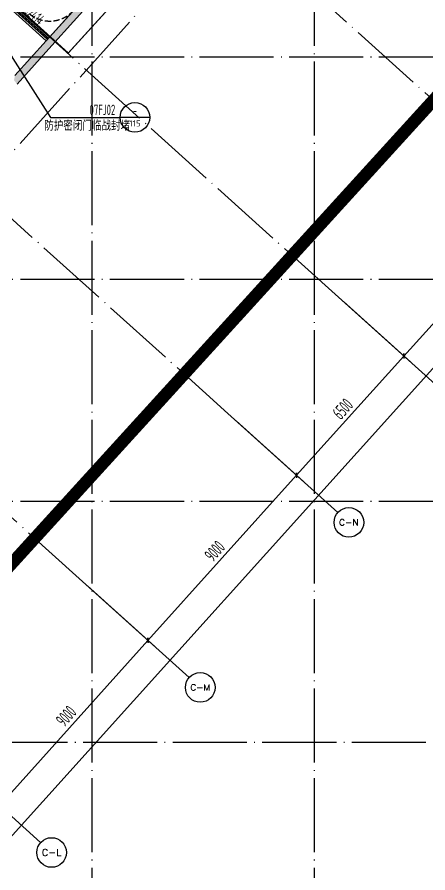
# Model space of a CAD drawing. Extents: x -473190 to 2138458, y -81875 to 2633646.
# Drawn here: x 610653 to 627297, y 11897 to 46572 of the extents above; entities that cross this region are included whole.
import ezdxf
from ezdxf.enums import TextEntityAlignment as Align

# ---------------------------------------------------------------- set-up
doc = ezdxf.new("R2010")
doc.units = 0
doc.header["$LTSCALE"] = 1000
for name, pattern in [('ACAD_ISO05W100', [34, 24, -3, 0.5, -3, 0.5, -3]), ('DASH', [0.35, 0.25, -0.1]), ('DOTE', [2.42, 2, -0.2, 0.02, -0.2])]:
    doc.linetypes.add(name, pattern=pattern)
for name, color, linetype in [('A-REDLINE', 1, 'ACAD_ISO05W100'), ('A-STAIR', 3, 'Continuous'), ('A-WALL', 2, 'Continuous'), ('AXIS', 3, 'Continuous'), ('AXIS_TEXT', 7, 'Continuous'), ('DIM_IDEN', 3, 'Continuous'), ('DOTE', 1, 'DOTE'), ('PUB_HATCH', 8, 'Continuous'), ('PUB_TEXT', 7, 'Continuous'), ('RF-M', 4, 'Continuous'), ('RF-MBH', 11, 'Continuous'), ('RF-QT', 30, 'Continuous'), ('STAIR', 2, 'Continuous'), ('图层1', 7, 'Continuous'), ('索引线', 252, 'Continuous')]:
    doc.layers.add(name, color=color, linetype=linetype)
doc.styles.add('_TCH_AXIS', font='COMPLEX', dxfattribs={"bigfont": 'GBCBIG'})
doc.styles.add('_TCH_DIM_T3', font='tssdeng.shx', dxfattribs={"width": 0.564706, "bigfont": '@@@tssdchn.shx'})
doc.styles.add('_TCH_WINDOW', font='tssdeng.shx', dxfattribs={"width": 0.8, "height": 3.5, "bigfont": 'tssdchn.shx'})
doc.styles.add('COMPLEX', font='COMPLEX.shx', dxfattribs={"width": 0.65})
doc.styles.add('TYDG_02', font='TSSDENG', dxfattribs={"width": 0.8, "bigfont": 'TSSDCHN'})
doc.dimstyles.new('_TCH_ARCH&&150', dxfattribs={"dimtxt": 525, "dimasz": 150, "dimexe": 375, "dimexo": 450, "dimgap": 150, "dimtad": 1, "dimdec": 0, "dimzin": 0, "dimdsep": 46, "dimtxsty": '_TCH_DIM_T3', "dimblk": 'ARCHTICK', "dimcen": 0.09, "dimclrt": 7, "dimazin": 2, "dimtfac": 1, "dimtdec": 0, "dimtix": 1, "dimtmove": 2, "dimatfit": 3, "dimfxl": 0, "dimtolj": 1, "dimtzin": 0, "dimarcsym": 0})

# ---------------------------------------------------------------- blocks, each defined once
blk = doc.blocks.new('_AXISO')
blk.add_circle((0, 0), 0.5)
at = {"layer": 'AXIS_TEXT', "style": 'COMPLEX', "width": 1.041667}
blk.add_attdef('A', text='', height=0.56, dxfattribs=at).set_placement((-0.25, -0.28), (0.25, -0.28), align=Align.FIT)
blk = doc.blocks.new('_ArchTick')
at = {"color": 0, "linetype": 'ByBlock', "const_width": 0.4}
blk.add_lwpolyline([(-0.5, -0.5), (0.5, 0.5)], dxfattribs=at)
blk = doc.blocks.new('*D5435')
at = {"layer": 'AXIS', "color": 0, "lineweight": -2, "transparency": 16777216}
for p, q in [((-92922, -106099), (-89299, -109361)), ((-179074, -208505), (-89577, -109110)), ((-182418, -205494), (-178795, -208756))]:
    blk.add_line(p, q, dxfattribs=at)
at = {"layer": 'Defpoints', "color": 0, "transparency": 16777216}
for p in [(-93256, -105798), (-89577, -109110), (-182752, -205193)]:
    blk.add_point(p, dxfattribs=at)
at = {"layer": 'AXIS', "color": 0, "lineweight": -2, "transparency": 16777216, "xscale": 150, "yscale": 150, "zscale": 150}
for p, rotation in [((-89577, -109110), 47.99999999999579), ((-179074, -208505), 227.9999999999958)]:
    blk.add_blockref('_ArchTick', p, dxfattribs=dict(at, rotation=rotation))
at = {"layer": 'AXIS', "color": 7, "transparency": 16777216, "insert": (-134632, -158532), "char_height": 525, "attachment_point": 5, "rotation": 48, "style": '_TCH_DIM_T3'}
blk.add_mtext('\\A1;133750', dxfattribs=at)
blk = doc.blocks.new('*D5446')
at = {"layer": 'AXIS', "color": 0, "lineweight": -2, "transparency": 16777216}
for p, q in [((-116174, -131923), (-113443, -134382)), ((-119744, -140819), (-113721, -134131)), ((-122196, -138611), (-119465, -141070))]:
    blk.add_line(p, q, dxfattribs=at)
at = {"layer": 'Defpoints', "color": 0, "transparency": 16777216}
for p in [(-116508, -131622), (-113721, -134131), (-122530, -138310)]:
    blk.add_point(p, dxfattribs=at)
at = {"layer": 'AXIS', "color": 0, "lineweight": -2, "transparency": 16777216, "xscale": 150, "yscale": 150, "zscale": 150}
for p, rotation in [((-113721, -134131), 47.99999999999573), ((-119744, -140819), 227.9999999999958)]:
    blk.add_blockref('_ArchTick', p, dxfattribs=dict(at, rotation=rotation))
at = {"layer": 'AXIS', "color": 7, "transparency": 16777216, "insert": (-117039, -137199), "char_height": 525, "attachment_point": 5, "rotation": 48, "style": '_TCH_DIM_T3'}
blk.add_mtext('\\A1;9000', dxfattribs=at)
blk = doc.blocks.new('*D5447')
at = {"layer": 'AXIS', "color": 0, "lineweight": -2, "transparency": 16777216}
for p, q in [((-110152, -125235), (-107421, -127694)), ((-113721, -134131), (-107699, -127443)), ((-116174, -131923), (-113443, -134382))]:
    blk.add_line(p, q, dxfattribs=at)
at = {"layer": 'Defpoints', "color": 0, "transparency": 16777216}
for p in [(-110486, -124934), (-107699, -127443), (-116508, -131622)]:
    blk.add_point(p, dxfattribs=at)
at = {"layer": 'AXIS', "color": 0, "lineweight": -2, "transparency": 16777216, "xscale": 150, "yscale": 150, "zscale": 150}
for p, rotation in [((-107699, -127443), 47.99999999999589), ((-113721, -134131), 227.9999999999959)]:
    blk.add_blockref('_ArchTick', p, dxfattribs=dict(at, rotation=rotation))
at = {"layer": 'AXIS', "color": 7, "transparency": 16777216, "insert": (-111017, -130511), "char_height": 525, "attachment_point": 5, "rotation": 48, "style": '_TCH_DIM_T3'}
blk.add_mtext('\\A1;9000', dxfattribs=at)
blk = doc.blocks.new('*D5448')
at = {"layer": 'AXIS', "color": 0, "lineweight": -2, "transparency": 16777216}
for p, q in [((-105802, -120404), (-103071, -122863)), ((-107699, -127443), (-103350, -122612)), ((-110152, -125235), (-107421, -127694))]:
    blk.add_line(p, q, dxfattribs=at)
at = {"layer": 'Defpoints', "color": 0, "transparency": 16777216}
for p in [(-106137, -120103), (-103350, -122612), (-110486, -124934)]:
    blk.add_point(p, dxfattribs=at)
at = {"layer": 'AXIS', "color": 0, "lineweight": -2, "transparency": 16777216, "xscale": 150, "yscale": 150, "zscale": 150}
for p, rotation in [((-103350, -122612), 47.99999999999583), ((-107699, -127443), 227.9999999999959)]:
    blk.add_blockref('_ArchTick', p, dxfattribs=dict(at, rotation=rotation))
at = {"layer": 'AXIS', "color": 7, "transparency": 16777216, "insert": (-105831, -124752), "char_height": 525, "attachment_point": 5, "rotation": 48, "style": '_TCH_DIM_T3'}
blk.add_mtext('\\A1;6500', dxfattribs=at)
blk = doc.blocks.new('*D5449')
at = {"layer": 'AXIS', "color": 0, "lineweight": -2, "transparency": 16777216}
for p, q in [((-100115, -114088), (-97384, -116547)), ((-103350, -122612), (-97662, -116296)), ((-105802, -120404), (-103071, -122863))]:
    blk.add_line(p, q, dxfattribs=at)
at = {"layer": 'Defpoints', "color": 0, "transparency": 16777216}
for p in [(-100449, -113786), (-97662, -116296), (-106137, -120103)]:
    blk.add_point(p, dxfattribs=at)
at = {"layer": 'AXIS', "color": 0, "lineweight": -2, "transparency": 16777216, "xscale": 150, "yscale": 150, "zscale": 150}
for p, rotation in [((-97662, -116296), 47.99999999999571), ((-103350, -122612), 227.9999999999957)]:
    blk.add_blockref('_ArchTick', p, dxfattribs=dict(at, rotation=rotation))
at = {"layer": 'AXIS', "color": 7, "transparency": 16777216, "insert": (-100813, -119178), "char_height": 525, "attachment_point": 5, "rotation": 48, "style": '_TCH_DIM_T3'}
blk.add_mtext('\\A1;8500', dxfattribs=at)
blk = doc.blocks.new('$WINLIB2D$00000039')
at = {"color": 0}
for points in [[(-0.5, 0.5), (-0.5, -0.5)], [(0.5, 0.5), (-0.5, 0.5)], [(0.5, -0.5), (0.5, 0.5)], [(-0.5, 0.167), (0.5, 0.167)], [(-0.384, -0.167), (-0.448, 0.167)], [(-0.316, -0.167), (-0.38, 0.167)], [(-0.248, -0.167), (-0.312, 0.167)], [(-0.18, -0.167), (-0.244, 0.167)], [(-0.112, -0.167), (-0.176, 0.167)], [(-0.044, -0.167), (-0.108, 0.167)], [(0.024, -0.167), (-0.04, 0.167)], [(0.092, -0.167), (0.028, 0.167)], [(0.16, -0.167), (0.096, 0.167)], [(0.228, -0.167), (0.164, 0.167)], [(0.296, -0.167), (0.232, 0.167)], [(0.364, -0.167), (0.3, 0.167)], [(0.432, -0.167), (0.368, 0.167)], [(0.5, -0.167), (0.436, 0.167)], [(-0.452, -0.167), (-0.5, 0.084)], [(-0.5, -0.167), (0.5, -0.167)], [(0.5, -0.5), (-0.5, -0.5)]]:
    blk.add_lwpolyline(points, dxfattribs=at)
blk = doc.blocks.new('rfk')
at = {"layer": 'PUB_HATCH'}
for points in [[(496396.6, -770086.3), (496619.5, -770287), (500600.8, -765865.3), (500377.9, -765664.6)], [(495088, -771689), (495214.3, -771847.6), (496619.5, -770287), (496396.6, -770086.3), (495125.2, -771498.3)]]:
    blk.add_hatch(color=256, dxfattribs=at).paths.add_polyline_path(points)
at = {"color": 2}
blk.add_lwpolyline([(498445.7, -763924.8), (500377.9, -765664.6), (496530.4, -769937.7), (494598.2, -768197.9), (498445.7, -763924.8)], dxfattribs=at)
at = {"layer": 'A-STAIR'}
for p, q in [((494598.2, -768197.9), (496530.4, -769937.7)), ((496530.4, -769937.7), (497500.6, -768860.1))]:
    blk.add_line(p, q, dxfattribs=at)
at = {"layer": 'A-WALL'}
blk.add_line((496530.4, -769937.7), (496396.6, -770086.3), dxfattribs=at)
at = {"layer": 'RF-QT'}
for p, q in [((496396.6, -770086.3), (500377.9, -765664.6)), ((496619.5, -770287), (500600.8, -765865.3)), ((495125.2, -771498.3), (496396.6, -770086.3)), ((495214.3, -771847.6), (496619.5, -770287))]:
    blk.add_line(p, q, dxfattribs=at)
at = {"layer": 'RF-M'}
ref = blk.add_blockref('$WINLIB2D$00000039', (495571.7, -769209), dxfattribs=dict(at, xscale=-2400, yscale=-200, zscale=200, rotation=137.9999999999992))
ref.add_attrib('A', 'BYC2414', (495141.8, -768631.9), dxfattribs={"layer": 'RF-MBH', "height": 446.25, "rotation": 318, "style": '_TCH_WINDOW', "width": 0.564706})
blk = doc.blocks.new('A$C4F5A101F')
at = {"layer": 'AXIS'}
for p, q in [((-106136.8, -120103.2), (-101677.9, -124117.9)), ((-110486.1, -124933.6), (-106027.2, -128948.4)), ((-116508.3, -131621.9), (-112049.4, -135636.7)), ((-122530.5, -138310.2), (-118071.6, -142325))]:
    blk.add_line(p, q, dxfattribs=at)
at = {"layer": 'DOTE', "color": 16, "linetype": 'DOTE', "ltscale": 1.5}
for p, q in [((-115989.7, 16373.7), (-115989.7, -213765.2)), ((-106989.7, 16373.7), (-106989.7, -213765.2)), ((-297848.4, -138257.4), (-39660.8, -138257.4))]:
    blk.add_line(p, q, dxfattribs=at)
at = {"layer": 'DOTE', "color": 127, "linetype": 'DOTE', "ltscale": 1.5}
for p, q in [((-199059.6, -203024.4), (-66443.7, -55739.6)), ((-124088.3, -92501.6), (-100449.2, -113786.4)), ((-129775.9, -98818.4), (-106136.8, -120103.2)), ((-134125.3, -103648.8), (-110486.1, -124933.6)), ((-39660.8, -110507.4), (-168489.7, -110507.4)), ((-140147.4, -110337.1), (-116508.3, -131621.9)), ((-39660.8, -119507.4), (-168489.7, -119507.4)), ((-39660.8, -128507.4), (-168489.7, -128507.4))]:
    blk.add_line(p, q, dxfattribs=at)
at = {"layer": 'AXIS'}
ref = blk.add_blockref('_AXISO', (-105581.4, -129349.9), dxfattribs=dict(at, xscale=1200, yscale=1200, zscale=1200))
ref.add_attrib('A', 'C-N', dxfattribs={"layer": 'AXIS_TEXT', "height": 254.69, "style": '_TCH_AXIS'}).set_placement((-105981.6, -129477.2), (-105181.1, -129477.2), align=Align.FIT)
ref = blk.add_blockref('_AXISO', (-111603.5, -136038.2), dxfattribs=dict(at, xscale=1200, yscale=1200, zscale=1200))
ref.add_attrib('A', 'C-M', dxfattribs={"layer": 'AXIS_TEXT', "height": 247.86, "style": '_TCH_AXIS'}).set_placement((-112004.8, -136162.1), (-111202.2, -136162.1), align=Align.FIT)
ref = blk.add_blockref('_AXISO', (-117625.7, -142726.5), dxfattribs=dict(at, xscale=1200, yscale=1200, zscale=1200))
ref.add_attrib('A', 'C-L', dxfattribs={"layer": 'AXIS_TEXT', "height": 269.48, "style": '_TCH_AXIS'}).set_placement((-118023.5, -142861.2), (-117227.9, -142861.2), align=Align.FIT)
for p1, p2, distance, picture, middle in [((-182752.2, -205193.2), (-93256, -105797.6), -4950, '*D5435', (-134632.1, -158531.6)), ((-106136.8, -120103.2), (-100449.2, -113786.4), -3750, '*D5449', (-100812.7, -119178)), ((-110486.1, -124933.6), (-106136.8, -120103.2), -3750, '*D5448', (-105831.2, -124751.6)), ((-116508.3, -131621.9), (-110486.1, -124933.6), -3750, '*D5447', (-111017, -130511)), ((-122530.5, -138310.2), (-116508.3, -131621.9), -3750, '*D5446', (-117039.1, -137199.3))]:
    dim = blk.add_aligned_dim(p1=p1, p2=p2, distance=distance, dimstyle='_TCH_ARCH&&150', dxfattribs=at)
    dim.commit()
    dim.dimension.update_dxf_attribs({"geometry": picture, "text_midpoint": middle})

msp = doc.modelspace()

# ---------------------------------------------------------------- linework, layer by layer
at = {"layer": 'A-REDLINE', "const_width": 500, "flags": 128}
msp.add_lwpolyline([(437553.5, 184610.6), (451649.1, 183236.2), (465777.4, 182253.8), (479927.5, 181664), (494088.5, 181467.4), (569667.9, 181467.4), (645247.3, 181467.4), (652717.3, 181281.3), (660168.7, 180723.4), (667583.2, 179795.1), (674942.2, 178498.7), (682227.5, 176837.5), (689421, 174815.5), (696505, 172437.8), (703461.7, 169710.2), (710274, 166639.6), (716924.9, 163233.6), (723397.9, 159500.5), (729676.9, 155449.8), (658092.8, 76795.5), (586508.7, -1858.7), (514924.6, -80513), (437553.5, -58186.1), (437553.5, 63212.2)], close=True, dxfattribs=at)
at = {"layer": 'DIM_IDEN'}
for p, q in [((609701, 46108.6), (612011, 42509.9)), ((612011, 42509.9), (614828.6, 42509.9)), ((616028.6, 42509.9), (614828.6, 42509.9))]:
    msp.add_line(p, q, dxfattribs=at)
msp.add_circle((615428.6, 42509.9), 600, dxfattribs=at)
at = {"layer": 'STAIR', "color": 9, "linetype": 'DASH'}
msp.add_arc((611973.6, 47712.4), 1300, 138, 318, dxfattribs=at)
at = {"layer": '图层1', "color": 6, "linetype": 'DASH', "const_width": 50}
msp.add_lwpolyline([(609222.6, 60184.7), (618663.4, 51642.3), (612726.9, 45117.3), (603286.1, 53659.8)], close=True, dxfattribs=at)

# ---------------------------------------------------------------- block references
at = {"layer": 'RF-QT'}
msp.add_blockref('A$C4F5A101F', (729676.9, 155449.8), dxfattribs=at)
at = {"layer": '索引线'}
msp.add_blockref('rfk', (115439, 815702.6), dxfattribs=at)

# ---------------------------------------------------------------- texts
at = {"layer": 'PUB_TEXT', "style": 'TYDG_02'}
for s, width, p in [('07FJ02', 0.64, (613586, 42603.6)), ('防护密闭门临战封堵', 0.8, (611752.7, 41967.2))]:
    msp.add_text(s, height=420, dxfattribs=dict(at, width=width)).set_placement(p)
for s, height, width, p, p2 in [('-', 318.1, 0.962963, (615343.8, 42620.3), (615513.4, 42620.3)), ('115', 247.42, 1.238095, (615193, 42140.7), (615664.2, 42140.7))]:
    msp.add_text(s, height=height, dxfattribs=dict(at, width=width)).set_placement(p, p2, align=Align.FIT)

doc.saveas('drawing.dxf')
